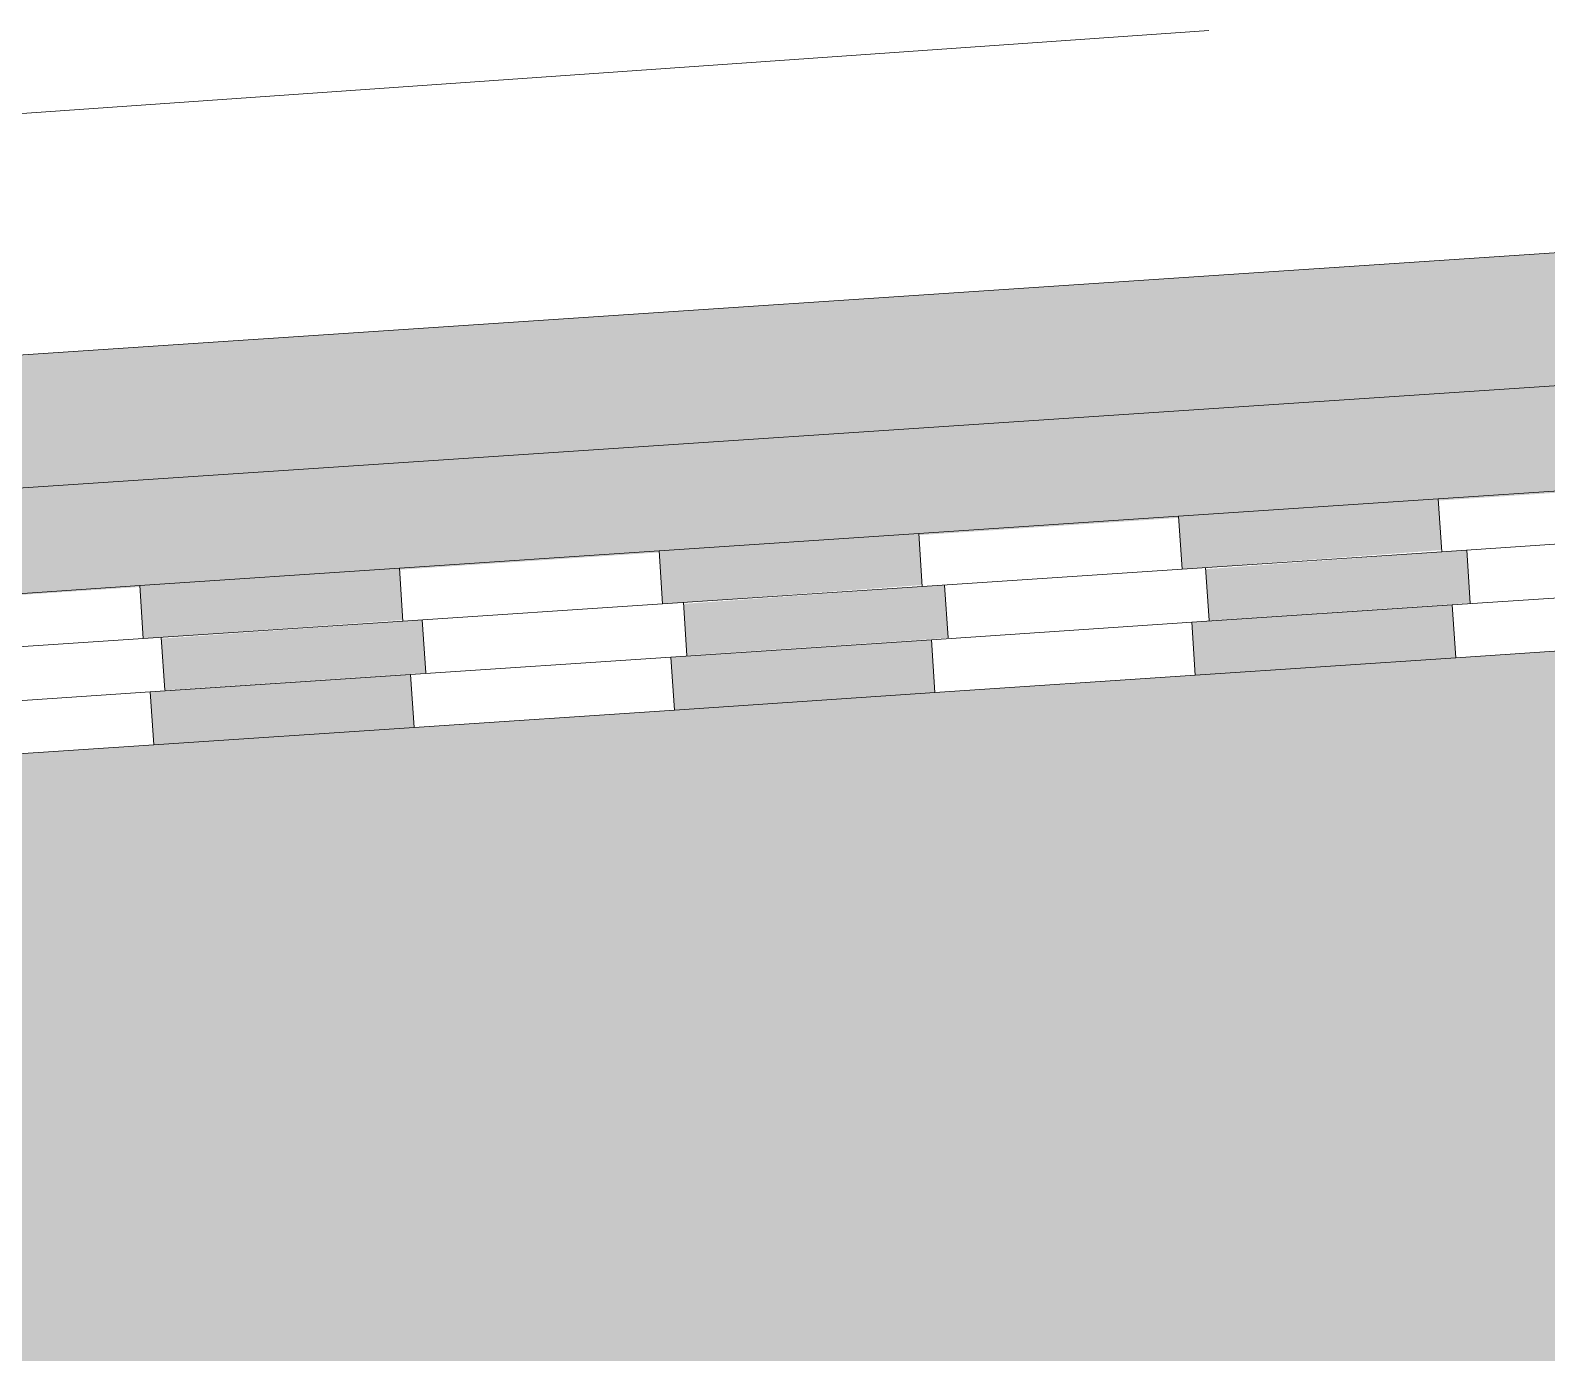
# Model space of a CAD drawing. Header units: millimetres. Extents: x -12447 to 83753, y -46415 to 46712.
# Drawn here: x 83205.6 to 83262.8, y 3534.2 to 3584 of the extents above; entities that cross this region are included whole.
import ezdxf

# ---------------------------------------------------------------- set-up
doc = ezdxf.new("R2010")
doc.units = ezdxf.units.MM
doc.layers.add('Линии', color=7, linetype='Continuous', lineweight=9, true_color=0x00a600)
doc.layers.add('Узлы', color=7, linetype='Continuous', lineweight=18)

# ---------------------------------------------------------------- blocks, each defined once
blk = doc.blocks.new('Гидроизоляция_черная - Гидроизоляция_черная 3-6505436-Сечение по поддону')
at = {"layer": 'Узлы', "lineweight": 20}
for points in [[(2172.561, 3561.797), (2182.411, 3562.455), (2182.277, 3564.451), (2172.432, 3563.733), (2172.53, 3562.269)], [(2152.863, 3560.48), (2162.712, 3561.139), (2162.579, 3563.134), (2152.733, 3562.423), (2152.823, 3561.073)], [(2133.164, 3559.164), (2143.013, 3559.822), (2142.88, 3561.817), (2133.034, 3561.114), (2133.124, 3559.76)]]:
    blk.add_hatch(color=256, dxfattribs=at).paths.add_polyline_path(points)
for p, q in [((2182.411, 3562.455), (2182.277, 3564.451)), ((2172.428, 3563.792), (2172.561, 3561.797)), ((2162.712, 3561.139), (2162.579, 3563.134)), ((2152.729, 3562.476), (2152.863, 3560.48)), ((2143.013, 3559.822), (2142.88, 3561.817)), ((2133.031, 3561.159), (2133.164, 3559.164))]:
    blk.add_line(p, q, dxfattribs=at)
blk = doc.blocks.new('Гидроизоляция_черная - Гидроизоляция_черная 3-6505288-Сечение по поддону')
at = {"layer": 'Узлы', "lineweight": 20}
for points in [[(2171.537, 3563.733), (2181.328, 3564.451), (2181.199, 3566.383), (2171.406, 3565.696), (2171.533, 3563.792)], [(2151.946, 3562.423), (2161.738, 3563.134), (2161.608, 3565.074), (2151.815, 3564.39), (2151.943, 3562.476)], [(2132.355, 3561.114), (2142.147, 3561.817), (2142.017, 3563.764), (2132.224, 3563.084), (2132.352, 3561.159)]]:
    blk.add_hatch(color=256, dxfattribs=at).paths.add_polyline_path(points)
for p, q in [((2190.994, 3567.038), (2181.199, 3566.383)), ((2181.199, 3566.383), (2171.403, 3565.728)), ((2181.332, 3564.388), (2181.199, 3566.383)), ((2171.403, 3565.728), (2161.608, 3565.074)), ((2171.403, 3565.728), (2171.537, 3563.733)), ((2161.608, 3565.074), (2151.813, 3564.419)), ((2161.741, 3563.078), (2161.608, 3565.074)), ((2181.332, 3564.388), (2191.128, 3565.042)), ((2151.813, 3564.419), (2142.017, 3563.764)), ((2151.813, 3564.419), (2151.946, 3562.423)), ((2171.537, 3563.733), (2181.332, 3564.388)), ((2142.017, 3563.764), (2132.222, 3563.11)), ((2142.151, 3561.769), (2142.017, 3563.764)), ((2161.741, 3563.078), (2171.537, 3563.733)), ((2132.222, 3563.11), (2122.426, 3562.455)), ((2132.222, 3563.11), (2132.355, 3561.114)), ((2151.946, 3562.423), (2161.741, 3563.078)), ((2142.151, 3561.769), (2151.946, 3562.423)), ((2132.355, 3561.114), (2142.151, 3561.769)), ((2122.56, 3560.459), (2132.355, 3561.114))]:
    blk.add_line(p, q, dxfattribs=at)
blk = doc.blocks.new('Гидроизоляция_черная - Гидроизоляция_черная 3-6504911-Сечение по поддону')
at = {"layer": 'Узлы', "lineweight": 20}
for points in [[(2172.039, 3559.734), (2181.861, 3560.391), (2181.728, 3562.386), (2171.906, 3561.73), (2171.945, 3561.139)], [(2152.396, 3558.421), (2162.217, 3559.078), (2162.084, 3561.073), (2152.262, 3560.417), (2152.302, 3559.822)], [(2132.752, 3557.108), (2142.574, 3557.765), (2142.44, 3559.76), (2132.618, 3559.104), (2132.742, 3557.258)]]:
    blk.add_hatch(color=256, dxfattribs=at).paths.add_polyline_path(points)
for p, q in [((2191.549, 3563.043), (2181.728, 3562.386)), ((2181.728, 3562.386), (2171.906, 3561.73)), ((2181.861, 3560.391), (2181.728, 3562.386)), ((2171.906, 3561.73), (2162.084, 3561.073)), ((2171.906, 3561.73), (2172.039, 3559.734)), ((2162.084, 3561.073), (2152.262, 3560.417)), ((2162.217, 3559.078), (2162.084, 3561.073)), ((2181.861, 3560.391), (2191.683, 3561.047)), ((2152.262, 3560.417), (2142.44, 3559.76)), ((2152.262, 3560.417), (2152.396, 3558.421)), ((2172.039, 3559.734), (2181.861, 3560.391)), ((2142.44, 3559.76), (2132.618, 3559.104)), ((2142.574, 3557.765), (2142.44, 3559.76)), ((2162.217, 3559.078), (2172.039, 3559.734)), ((2132.618, 3559.104), (2122.797, 3558.447)), ((2132.618, 3559.104), (2132.752, 3557.108)), ((2152.396, 3558.421), (2162.217, 3559.078)), ((2142.574, 3557.765), (2152.396, 3558.421)), ((2132.752, 3557.108), (2142.574, 3557.765)), ((2122.93, 3556.452), (2132.752, 3557.108))]:
    blk.add_line(p, q, dxfattribs=at)
blk = doc.blocks.new('ADSK_Стрелка - По умолчанию-7057613-Сечение по поддону')
at = {"layer": 'Узлы', "lineweight": 20}
blk.add_line((2172.545, 3033.066), (2072.788, 3026.09), dxfattribs=at)

msp = doc.modelspace()

# ---------------------------------------------------------------- hatches: boundary and pattern name
at = {"layer": 'Узлы', "lineweight": 20, "true_color": 0xffffff}
h = msp.add_hatch(color=7, dxfattribs=at)
h.paths.add_polyline_path([(83048.144, 3558.196), (83048.144, 3563.207), (82748.548, 3583.16), (82560.16, 3583.16), (82560.16, 3578.16), (82748.847, 3578.149), (83003.394, 3561.179)])
h.paths.add_polyline_path([(83077.171, 3558.255), (83376.694, 3578.16), (83561.339, 3578.16), (83561.339, 3583.16), (83375.584, 3583.16), (83077.171, 3563.266), (83077.171, 3562.269)])
h = msp.add_hatch(color=7, dxfattribs=at)
h.paths.add_polyline_path([(83048.144, 3554.189), (83048.144, 3558.196), (82748.548, 3578.16), (82560.16, 3578.16), (82560.16, 3574.305), (82750.938, 3574.271), (82751.679, 3574.005), (83042.208, 3554.586)])
h.paths.add_polyline_path([(83077.171, 3554.248), (83376.694, 3574.16), (83561.339, 3574.16), (83561.339, 3578.16), (83375.584, 3578.149), (83077.171, 3558.255), (83077.171, 3554.598)])
at = {"layer": 'Узлы', "lineweight": 9}
h = msp.add_hatch(dxfattribs=at)
h.set_pattern_fill('FP_206', color=256, style=0, pattern_type=2)
h.set_pattern_definition([(0, (81077.526, 0), (40.64, 10.16), [3.353, -27.127, 3.353, -27.127, -162.56]), (0, (81077.526, 0), (40.64, 10.16), [-60.96, 3.353, -57.607, 3.353, -27.127, -71.12]), (0, (81077.526, 0), (40.64, 10.16), [-152.4, 3.353, -16.967, 3.353, -47.447]), (120, (81092.766, 5.08), (-29.118818, 30.115272), [3.353, -27.127, 3.353, -27.127, -162.56]), (120, (81092.766, 5.08), (-29.118818, 30.115272), [-60.96, 3.353, -57.607, 3.353, -27.127, -71.12]), (120, (81092.766, 5.08), (-29.118818, 30.115272), [-152.4, 3.353, -16.967, 3.353, -47.447]), (240, (81097.846, 25.4), (-11.521182, -40.275272), [3.353, -27.127, 3.353, -27.127, -162.56]), (240, (81097.846, 25.4), (-11.521182, -40.275272), [-60.96, 3.353, -57.607, 3.353, -27.127, -71.12]), (240, (81097.846, 25.4), (-11.521182, -40.275272), [-152.4, 3.353, -16.967, 3.353, -47.447])])
h.paths.add_polyline_path([(83048.144, 3514.098), (83048.144, 3548.196), (82750.211, 3569.169), (82749.881, 3569.41), (82749.638, 3570.136), (82749.863, 3570.587), (82749.708, 3571.13), (82750.149, 3571.866), (82750.772, 3572.061), (82750.639, 3572.138), (82750.047, 3572.305), (82560.16, 3572.305), (82560.16, 3533.16), (82762.216, 3533.16), (82797.414, 3530.813)])
h.paths.add_polyline_path([(83077.171, 3514.157), (83362.216, 3533.16), (83561.339, 3533.16), (83561.339, 3572.045), (83378.751, 3572.045), (83379.06, 3571.42), (83379.043, 3571.159), (83378.619, 3570.522), (83377.739, 3570.329), (83377.249, 3570.219), (83377.841, 3570.019), (83378.18, 3569.333), (83378.129, 3569.021), (83377.739, 3568.436), (83377.116, 3568.26), (83077.171, 3548.211), (83077.171, 3515.123)])

# ---------------------------------------------------------------- linework, layer by layer
at = {"layer": 'Линии', "color": 7}
for p, q in [((83375.584, 3583.16), (83077.171, 3563.266)), ((83375.751, 3578.16), (83077.171, 3558.255)), ((83077.171, 3558.255), (83375.751, 3578.16))]:
    msp.add_line(p, q, dxfattribs=at)

# ---------------------------------------------------------------- block references
at = {"layer": 'Узлы', "lineweight": 20}
for name, p in [('ADSK_Стрелка - По умолчанию-7057613-Сечение по поддону', (81077.526, 550.98)), ('Гидроизоляция_черная - Гидроизоляция_черная 3-6505288-Сечение по поддону', (81077.526, 0)), ('Гидроизоляция_черная - Гидроизоляция_черная 3-6505436-Сечение по поддону', (81077.526, 0)), ('Гидроизоляция_черная - Гидроизоляция_черная 3-6504911-Сечение по поддону', (81077.526, 0))]:
    msp.add_blockref(name, p, dxfattribs=at)

doc.saveas('drawing.dxf')
